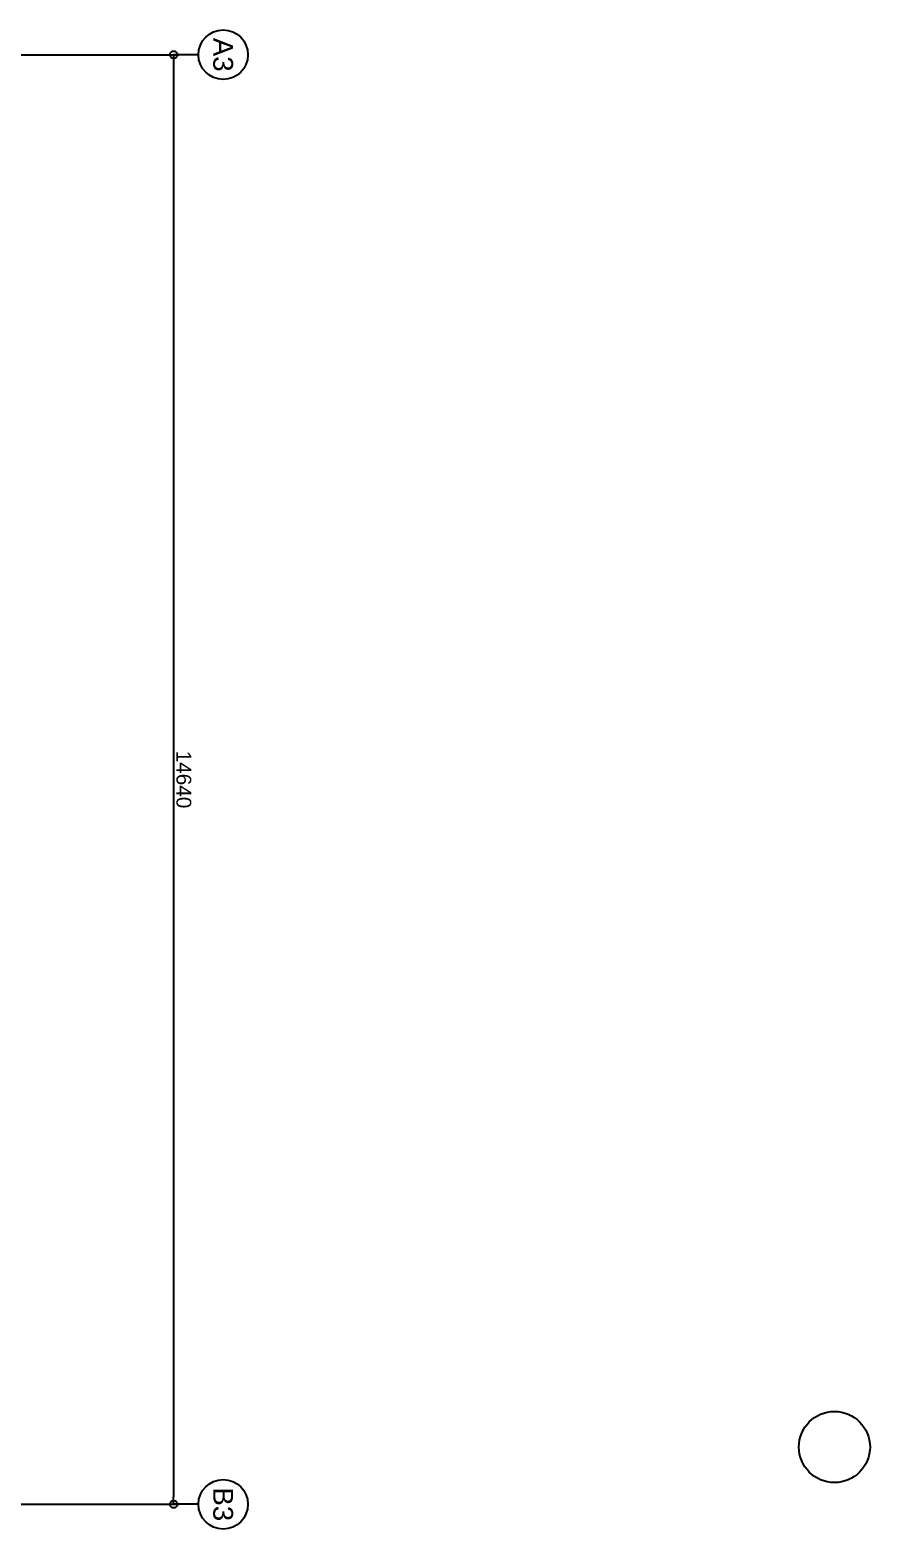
# Model space of a CAD drawing. Header units: millimetres. Extents: x 652937 to 1670132, y 1473552 to 2851037.
# Drawn here: x 782048 to 790532, y 1541820 to 1556960 of the extents above; entities that cross this region are included whole.
import ezdxf
from ezdxf.enums import TextEntityAlignment as Align

# ---------------------------------------------------------------- set-up
doc = ezdxf.new("R2010")
doc.units = ezdxf.units.MM
doc.linetypes.add('TA_GL_005.00000', pattern=[13.75, 5, -1.25, 1.25, -1.25, 5])
doc.layers.get('Defpoints').update_dxf_attribs({"color": 255})
for name, color, linetype in [('000 - 0_SYM_DWG_GRID-BUBBLE_MAIN_COLOR_1', 3, 'Continuous'), ('000 - 0_SYM_DWG_GRIDLINE_MAIN_COLOR_1', 3, 'Continuous'), ('000 - 0_SYM_DWG_GRIDLINE_MAIN_COLOR_251', 251, 'Continuous'), ('010 - ASPG_DIMS_NOM', 1, 'Continuous')]:
    doc.layers.add(name, color=color, linetype=linetype)
doc.styles.add('Arial', font='arial.ttf')
doc.styles.add('FAMELINE_FOR_CKST', font='arial.ttf')
doc.styles.add('TA', font='', dxfattribs={"height": 4.5})
doc.styles.get('TA').set_extended_font_data('Cordia New')
doc.dimstyles.new('FAMELINE-CKST_C-C', dxfattribs={"dimtxt": 0.3, "dimasz": 0.15, "dimexe": 0.1, "dimexo": 0.1, "dimgap": 0.05, "dimtad": 1, "dimzin": 0, "dimdsep": 46, "dimtxsty": 'FAMELINE_FOR_CKST', "dimblk": 'ORIGIN', "dimblk1": 'ORIGIN', "dimblk2": 'ORIGIN', "dimsah": 1, "dimcen": 0.1, "dimdle": 0.1, "dimclrd": 256, "dimclre": 256, "dimclrt": 3, "dimadec": 0, "dimazin": 0, "dimtfac": 1, "dimtix": 1, "dimtmove": 2, "dimatfit": 3, "dimfxl": 1, "dimtolj": 1, "dimtzin": 0, "dimlwd": -1, "dimlwe": -1, "dimarcsym": 0})

# ---------------------------------------------------------------- blocks, each defined once
blk = doc.blocks.new('*U9153')
at = {"layer": '000 - 0_SYM_DWG_GRIDLINE_MAIN_COLOR_1'}
blk.add_line((93.13, 0), (88.13, 0), dxfattribs=at)
blk.add_circle((98.13, 0), 5, dxfattribs=at)
at = {"style": 'TA', "flags": 1}
blk.add_attdef('LOCATION', (6, -6), '', height=4.5, rotation=270, dxfattribs=at)
at = {"layer": '000 - 0_SYM_DWG_GRID-BUBBLE_MAIN_COLOR_1', "style": 'Arial'}
blk.add_attdef('GRID-HEAD', text='', height=4, rotation=270, dxfattribs=at).set_placement((98.13, 0), align=Align.MIDDLE_CENTER)
blk = doc.blocks.new('*U9152')
at = {"layer": '000 - 0_SYM_DWG_GRIDLINE_MAIN_COLOR_1'}
blk.add_line((93.13, 0), (88.13, 0), dxfattribs=at)
blk.add_circle((98.13, 0), 5, dxfattribs=at)
at = {"style": 'TA', "flags": 1}
blk.add_attdef('LOCATION', (6, -6), '', height=4.5, rotation=270, dxfattribs=at)
at = {"layer": '000 - 0_SYM_DWG_GRID-BUBBLE_MAIN_COLOR_1', "style": 'Arial'}
blk.add_attdef('GRID-HEAD', text='', height=4, rotation=270, dxfattribs=at).set_placement((98.13, 0), align=Align.MIDDLE_CENTER)
blk = doc.blocks.new('_Origin')
at = {"color": 0, "linetype": 'ByBlock', "lineweight": -2}
blk.add_line((0, 0), (-1, 0), dxfattribs=at)
blk.add_circle((0, 0), 0.5, dxfattribs=at)
blk = doc.blocks.new('*D9150')
at = {"layer": '010 - ASPG_DIMS_NOM', "transparency": 16777216}
for p, q in [((-5635, 0), (-8541, 0)), ((-8491, -14565), (-8491, -75)), ((-5635, -14640), (-8541, -14640))]:
    blk.add_line(p, q, dxfattribs=at)
at = {"layer": 'Defpoints', "color": 0, "transparency": 16777216}
for p in [(-5585, 0), (-8491, 0), (-5585, -14640)]:
    blk.add_point(p, dxfattribs=at)
at = {"layer": '010 - ASPG_DIMS_NOM', "transparency": 16777216, "xscale": 75, "yscale": 75, "zscale": 75}
for p, rotation in [((-8491, 0), 90), ((-8491, -14640), 270)]:
    blk.add_blockref('_Origin', p, dxfattribs=dict(at, rotation=rotation))
at = {"layer": '010 - ASPG_DIMS_NOM', "color": 3, "transparency": 16777216, "insert": (-8593, -7320), "char_height": 150, "attachment_point": 5, "rotation": 90, "style": 'FAMELINE_FOR_CKST'}
blk.add_mtext('\\A1;14640', dxfattribs=at)
blk = doc.blocks.new('A$C0a4f23fb')
at = {"color": 6}
blk.add_circle((0, 0), 359, dxfattribs=at)
blk = doc.blocks.new('W-1-PP18-ST_ENT3_REV02_20260413-040446_PP18_ENT_3_Y_DIMS')
at = {"layer": '000 - 0_SYM_DWG_GRIDLINE_MAIN_COLOR_251', "linetype": 'TA_GL_005.00000', "xscale": 50.00000000000004, "yscale": 50.00000000000004, "zscale": 50.00000000000004, "rotation": 180}
for name, p, values in [('*U9153', (-4084.8, 0), {'GRID-HEAD': 'B3'}), ('*U9152', (-4084.8, -14640), {'GRID-HEAD': 'A3'})]:
    blk.add_blockref(name, p, dxfattribs=at).add_auto_attribs(values)
at = {"layer": '010 - ASPG_DIMS_NOM', "color": 6}
dim = blk.add_linear_dim(base=(-8491.2, 0), p1=(-5584.8, -14640), p2=(-5584.8, 0), angle=270, dimstyle='FAMELINE-CKST_C-C', override={"dimscale": 500, "dimdec": 0}, dxfattribs=at)
dim.commit()
dim.dimension.update_dxf_attribs({"geometry": '*D9150', "text_midpoint": (-8592.8, -7320)})
blk = doc.blocks.new('W-1-PP18-ST_ENT3_REV02_20260413-050421_PP18_ENT3_MAIN_PLAN')
at = {"color": 6}
blk.add_blockref('W-1-PP18-ST_ENT3_REV02_20260413-040446_PP18_ENT_3_Y_DIMS', (0, 0), dxfattribs=at)

msp = doc.modelspace()

# ---------------------------------------------------------------- block references
at = {"color": 6, "rotation": 180}
for name, p in [('W-1-PP18-ST_ENT3_REV02_20260413-050421_PP18_ENT3_MAIN_PLAN', (775008.1769, 1542070.4203)), ('A$C0a4f23fb', (790172.648, 1542648.6055)), ('A$C0a4f23fb', (790172.648, 1542648.6055)), ('A$C0a4f23fb', (790172.648, 1542648.6055)), ('A$C0a4f23fb', (790172.648, 1542648.6055)), ('A$C0a4f23fb', (790172.648, 1542648.6055))]:
    msp.add_blockref(name, p, dxfattribs=at)

doc.saveas('drawing.dxf')
